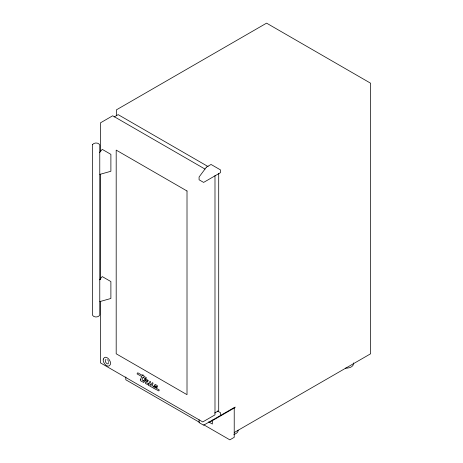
<?xml version="1.0" encoding="UTF-8"?>
<svg xmlns="http://www.w3.org/2000/svg" width="463" height="463" viewBox="0 0 463 463"><rect width="100%" height="100%" fill="white"/><g stroke="black" fill="none" stroke-linecap="round" stroke-linejoin="round"><path stroke-width="0.69" d="M140.416 379.567L141.782 376.587L137.048 373.867L137.766 372.773L142.465 375.481L142.187 375.643L142.662 374.741L143.848 375.429L143.848 376.286L146.418 377.767L145.776 378.884L142.905 377.229L143.183 377.067L141.967 379.909L143.825 380.98L143.547 381.136L145.133 378.624L148.322 380.464L147.801 381.367L147.037 380.922L147.309 380.765L146.649 382.247L146.904 382.843L148.64 383.839L148.363 384.001L150.029 381.344L150.649 381.697L149.682 384.151L151.025 385.135L150.753 385.297L152.327 382.664L153.103 383.115L152.038 385.523L153.687 386.674L153.415 386.831L155.169 384.377L157.223 385.563L157.576 386.408L156.888 387.67L154.625 386.663L154.902 386.501L154.601 387.224L159.284 389.927L158.884 390.94L154.046 388.463L154.011 387.762L153.45 388.104L148.762 385.384L148.582 384.846M145.498 379.805L143.779 382.525C143.246 381.911 138.831 380.8 140.688 379.411M99.522 152.593L102.254 149.375L110.888 154.364L110.888 171.269L99.823 174.395M99.522 279.802L102.254 276.585L110.888 281.568L110.888 298.479L99.823 301.598M114.141 116.96L118.158 114.639L208.084 166.564M148.623 385.025L145.556 383.572L145.365 382.641L146.401 380.65L145.22 379.967M214.687 413.019L218.704 410.698L218.704 173.417M234.22 407.544L203.622 425.213L199.084 422.592L199.084 419.814M209.652 422.233L235.094 407.544L235.094 407.041M234.22 432.529L370.614 353.784L370.614 83.218L266.572 23.15L116.41 109.847L116.41 115.623M233.861 434.392C235.823 433.872 238.323 432.5 238.115 430.139M345.485 368.149C348.714 368.351 354.01 367.084 353.524 362.905M205.005 169.076L112.694 115.779L100.454 122.845L100.454 151.766M217.529 410.999L220.475 412.701L220.475 415.479M154.995 385.801L156.535 386.86L155.105 386.032M208.628 421.88L212.367 424.033L212.367 419.993M199.321 422.227L125.809 379.782L125.809 376.923M203.685 424.745L229.851 439.85L234.22 437.327L234.22 408.048M108.458 362.413L108.481 362.778M214.988 175.558L214.988 414.865L202.748 421.932L100.454 362.87L100.454 301.419M100.454 174.175L100.454 279.727M108.521 363.49A2.471 1.43 60 0 1 106.004 362.685A2.471 1.43 60 0 1 105.668 359.537M107.011 359.589A2.471 1.43 60 0 1 107.312 359.797M107.885 360.364A2.471 1.43 60 0 1 108.134 360.712M108.348 361.082A2.471 1.43 60 0 1 108.521 361.476M103.29 359.08C102.242 362.697 108.267 369.422 110.454 364.3C111.502 360.677 105.477 353.952 103.29 359.08M92.496 144.624L92.386 314.979C93.532 317.659 98.625 317.659 99.776 314.979L99.776 144.994C98.625 142.378 94.064 142.401 92.496 144.624M206.434 167.12L199.084 177.011L199.084 179.789L203.622 182.41L220.475 172.676L220.475 169.898L211.047 164.458L206.434 167.12M187.011 190.987L116.19 150.105L116.19 353.784L187.011 394.673L187.011 190.987"/></g></svg>
